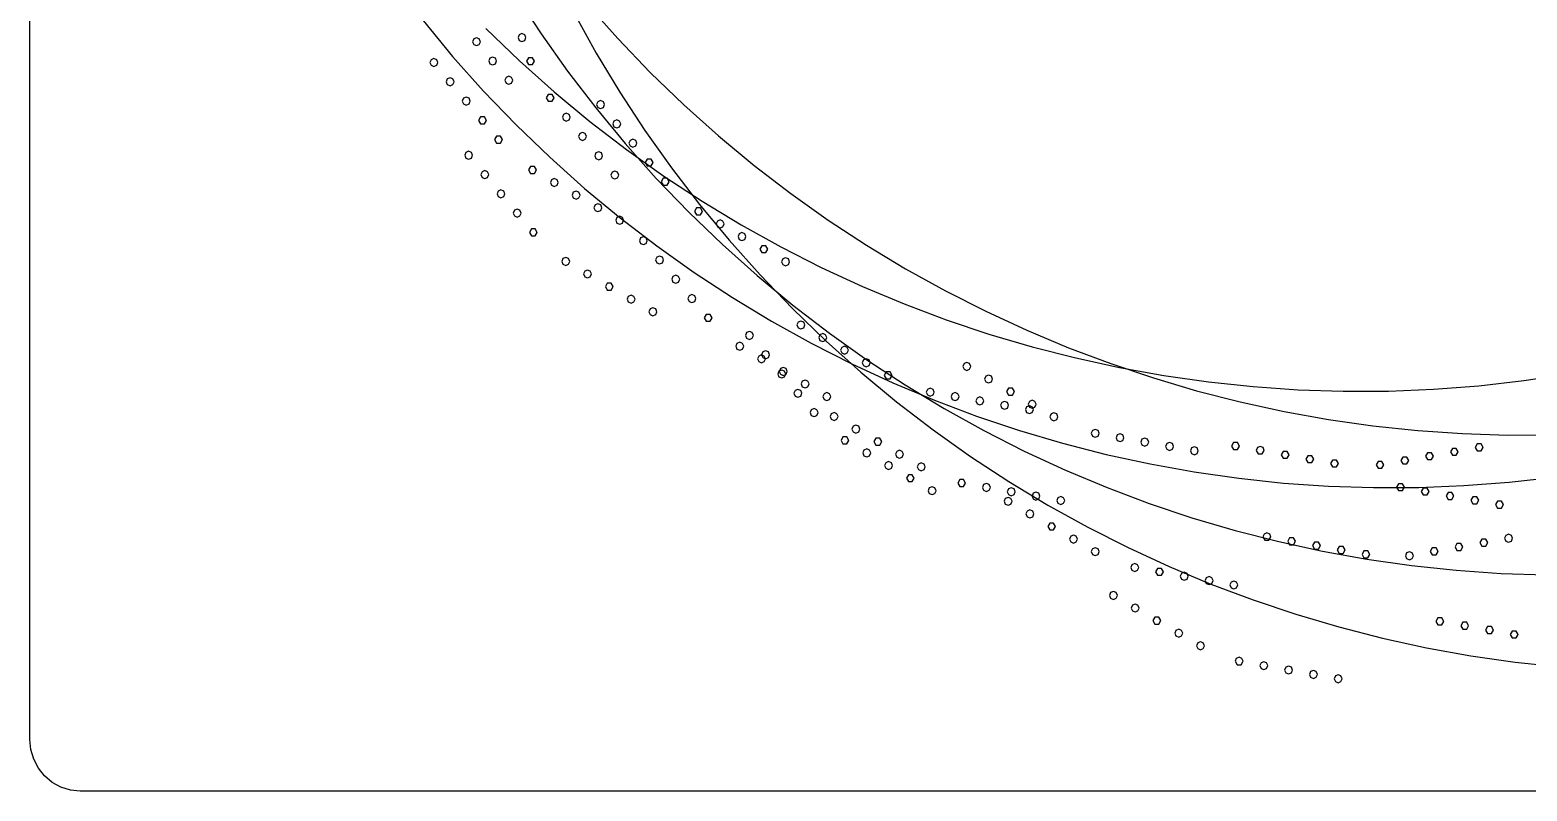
# Model space of a CAD drawing. Extents: x 0 to 302, y 3 to 305.
# Drawn here: x 0.1 to 151.2, y 2.6 to 79.4 of the extents above; entities that cross this region are included whole.
import ezdxf

# ---------------------------------------------------------------- set-up
doc = ezdxf.new("R2010")
doc.units = 0

msp = doc.modelspace()

# ---------------------------------------------------------------- linework, layer by layer
at = {"layer": '44.7', "color": 210}
msp.add_lwpolyline([(297.135278, 2.591409), (5.124733, 2.591409), (4.130357, 2.692476), (3.183261, 2.988127), (2.310057, 3.467037), (1.53736, 4.117882), (0.903797, 4.911657), (0.437604, 5.80868), (0.149804, 6.781611), (0.051421, 7.803112), (0.051421, 299.536877), (0.154492, 300.587217), (0.450107, 301.565507), (0.917863, 302.450789), (1.53736, 303.222107), (2.288196, 303.858502), (3.149971, 304.339018), (4.102284, 304.642696), (5.124733, 304.748579), (5.124733, 304.748579)], dxfattribs=at)
at = {"layer": '44.7', "color": 170}
msp.add_lwpolyline([(55.008304, 81.057888), (57.233062, 77.043975), (59.611019, 73.103485), (62.141264, 69.241008), (64.822882, 65.461135), (67.654962, 61.768456), (70.636588, 58.167563), (73.76685, 54.663045), (77.044832, 51.259492), (80.448385, 47.98151), (83.952903, 44.851248), (87.553796, 41.869622), (91.246475, 39.037542), (95.026348, 36.355924), (98.888825, 33.825679), (102.829315, 31.447722), (106.843228, 29.222964), (110.925973, 27.15232), (115.07296, 25.236702), (119.279598, 23.477023), (123.541297, 21.874197), (127.853467, 20.429136), (132.211515, 19.142755), (136.610853, 18.015965), (141.04689, 17.04968), (145.515034, 16.244813), (150.010696, 15.602278), (154.529285, 15.122986)], dxfattribs=at)
at = {"layer": '44.8', "color": 170}
msp.add_lwpolyline([(49.124629, 82.844355), (51.654874, 78.981878), (54.336492, 75.202005), (57.168572, 71.509326), (60.150198, 67.908433), (63.28046, 64.403915), (66.558442, 61.000362), (69.961995, 57.72238), (73.466513, 54.592118), (77.067406, 51.610492), (80.760085, 48.778412), (84.539958, 46.096794), (88.402435, 43.566549), (92.342925, 41.188592), (96.356838, 38.963834), (100.439583, 36.89319), (104.58657, 34.977572), (108.793208, 33.217893), (113.054907, 31.615067), (117.367077, 30.170006), (121.725125, 28.883625), (126.124463, 27.756835), (130.5605, 26.79055), (135.028644, 25.985683), (139.524306, 25.343148), (144.042895, 24.863856), (148.579821, 24.548722), (153.130492, 24.398659)], dxfattribs=at)
at = {"layer": '44.9', "color": 170}
msp.add_lwpolyline([(39.745722, 80.311306), (42.727348, 76.710413), (45.85761, 73.205895), (49.135592, 69.802342), (52.539145, 66.52436), (56.043663, 63.394098), (59.644556, 60.412472), (63.337235, 57.580392), (67.117108, 54.898774), (70.979585, 52.368529), (74.920075, 49.990572), (78.933988, 47.765814), (83.016733, 45.69517), (87.16372, 43.779552), (91.370358, 42.019873), (95.632057, 40.417047), (99.944227, 38.971986), (104.302275, 37.685605), (108.701613, 36.558815), (113.13765, 35.59253), (117.605794, 34.787663), (122.101456, 34.145128), (126.620045, 33.665836), (131.156971, 33.350702), (135.707642, 33.200639), (140.267469, 33.216559), (144.831861, 33.399376), (149.396227, 33.750003), (153.955977, 34.269353)], dxfattribs=at)
at = {"layer": '45.0', "color": 170}
msp.add_lwpolyline([(56.263758, 82.005083), (59.39402, 78.500565), (62.672002, 75.097012), (66.075555, 71.81903), (69.580073, 68.688768), (73.180966, 65.707142), (76.873645, 62.875062), (80.653518, 60.193444), (84.515995, 57.663199), (88.456485, 55.285242), (92.470398, 53.060484), (96.553143, 50.98984), (100.70013, 49.074222), (104.906768, 47.314543), (109.168467, 45.711717), (113.480637, 44.266656), (117.838685, 42.980275), (122.238023, 41.853485), (126.67406, 40.8872), (131.142204, 40.082333), (135.637866, 39.439798), (140.156455, 38.960506), (144.693381, 38.645372), (149.244052, 38.495309), (153.803879, 38.511229)], dxfattribs=at)
at = {"layer": '45.1', "color": 170}
msp.add_lwpolyline([(46.066582, 79.525132), (49.470135, 76.24715), (52.974653, 73.116888), (56.575546, 70.135262), (60.268225, 67.303182), (64.048098, 64.621564), (67.910575, 62.091319), (71.851065, 59.713362), (75.864978, 57.488604), (79.947723, 55.41796), (84.09471, 53.502342), (88.301348, 51.742663), (92.563047, 50.139837), (96.875217, 48.694776), (101.233265, 47.408395), (105.632603, 46.281605), (110.06864, 45.31532), (114.536784, 44.510453), (119.032446, 43.867918), (123.551035, 43.388626), (128.087961, 43.073492), (132.638632, 42.923429), (137.198459, 42.939349), (141.762851, 43.122166), (146.327217, 43.472793), (150.886967, 43.992143), (155.43751, 44.681129)], dxfattribs=at)
at = {"layer": 'Sketch', "color": 7}
for points in [[(50.12885, 78.609125), (50.011531, 78.89167), (49.728851, 79.008664), (49.446172, 78.89167), (49.328852, 78.609125), (49.446172, 78.32658), (49.728851, 78.209586), (50.011531, 78.32658), (50.12885, 78.609125), (50.12885, 78.609125)], [(45.534616, 78.191064), (45.417297, 78.473609), (45.134617, 78.590603), (44.851938, 78.473609), (44.734618, 78.191064), (44.851938, 77.908519), (45.134617, 77.791524), (45.417297, 77.908519), (45.534616, 78.191064), (45.534616, 78.191064)], [(41.23839, 76.090263), (41.121071, 76.372808), (40.838391, 76.489803), (40.555711, 76.372808), (40.438392, 76.090263), (40.555711, 75.807719), (40.838391, 75.690724), (41.121071, 75.807719), (41.23839, 76.090263), (41.23839, 76.090263)], [(47.167295, 76.24532), (47.049975, 76.527865), (46.767295, 76.64486), (46.484616, 76.527865), (46.367296, 76.24532), (46.484616, 75.962776), (46.767295, 75.845781), (47.049975, 75.962776), (47.167295, 76.24532), (47.167295, 76.24532)], [(50.997582, 76.222322), (50.797582, 76.568732), (50.397581, 76.568732), (50.197581, 76.222322), (50.397581, 75.875911), (50.797582, 75.875911), (50.997582, 76.222322), (50.997582, 76.222322)], [(42.871068, 74.14452), (42.753749, 74.427065), (42.471069, 74.544059), (42.188389, 74.427065), (42.07107, 74.14452), (42.188389, 73.861975), (42.471069, 73.744981), (42.753749, 73.861975), (42.871068, 74.14452), (42.871068, 74.14452)], [(48.799973, 74.299577), (48.682653, 74.582122), (48.399974, 74.699117), (48.117294, 74.582122), (47.999974, 74.299577), (48.117294, 74.017032), (48.399974, 73.900038), (48.682653, 74.017032), (48.799973, 74.299577), (48.799973, 74.299577)], [(44.503746, 72.198777), (44.386427, 72.481322), (44.103747, 72.598316), (43.821068, 72.481322), (43.703748, 72.198777), (43.821068, 71.916232), (44.103747, 71.799237), (44.386427, 71.916232), (44.503746, 72.198777), (44.503746, 72.198777)], [(52.972483, 72.523848), (52.772482, 72.870259), (52.372482, 72.870259), (52.172482, 72.523848), (52.372482, 72.177438), (52.772482, 72.177438), (52.972483, 72.523848), (52.972483, 72.523848)], [(58.060613, 71.844535), (57.943293, 72.12708), (57.660614, 72.244074), (57.377934, 72.12708), (57.260614, 71.844535), (57.377934, 71.56199), (57.660614, 71.444995), (57.943293, 71.56199), (58.060613, 71.844535), (58.060613, 71.844535)], [(46.136427, 70.253007), (45.936427, 70.599417), (45.536426, 70.599417), (45.336426, 70.253007), (45.536426, 69.906596), (45.936427, 69.906596), (46.136427, 70.253007), (46.136427, 70.253007)], [(54.605161, 70.578105), (54.487841, 70.86065), (54.205162, 70.977644), (53.922482, 70.86065), (53.805162, 70.578105), (53.922482, 70.29556), (54.205162, 70.178566), (54.487841, 70.29556), (54.605161, 70.578105), (54.605161, 70.578105)], [(59.693291, 69.898791), (59.575971, 70.181336), (59.293292, 70.298331), (59.010612, 70.181336), (58.893292, 69.898791), (59.010612, 69.616246), (59.293292, 69.499252), (59.575971, 69.616246), (59.693291, 69.898791), (59.693291, 69.898791)], [(47.769106, 68.307263), (47.569105, 68.653674), (47.169105, 68.653674), (46.969104, 68.307263), (47.169105, 67.960853), (47.569105, 67.960853), (47.769106, 68.307263), (47.769106, 68.307263)], [(56.237839, 68.632335), (56.120519, 68.91488), (55.83784, 69.031875), (55.55516, 68.91488), (55.437841, 68.632335), (55.55516, 68.34979), (55.83784, 68.232796), (56.120519, 68.34979), (56.237839, 68.632335), (56.237839, 68.632335)], [(61.325969, 67.953021), (61.208613, 68.2355), (60.92597, 68.352458), (60.643327, 68.2355), (60.525971, 67.953021), (60.643327, 67.670543), (60.92597, 67.553585), (61.208613, 67.670543), (61.325969, 67.953021), (61.325969, 67.953021)], [(44.741835, 66.732806), (44.624516, 67.015351), (44.341836, 67.132345), (44.059157, 67.015351), (43.941837, 66.732806), (44.059157, 66.450261), (44.341836, 66.333266), (44.624516, 66.450261), (44.741835, 66.732806), (44.741835, 66.732806)], [(57.870517, 66.686592), (57.753198, 66.969137), (57.470518, 67.086131), (57.187838, 66.969137), (57.070519, 66.686592), (57.187838, 66.404047), (57.470518, 66.287052), (57.753198, 66.404047), (57.870517, 66.686592), (57.870517, 66.686592)], [(46.374514, 64.787062), (46.257194, 65.069607), (45.974514, 65.186602), (45.691835, 65.069607), (45.574515, 64.787062), (45.691835, 64.504518), (45.974514, 64.387523), (46.257194, 64.504518), (46.374514, 64.787062), (46.374514, 64.787062)], [(51.191616, 65.254081), (50.991616, 65.600492), (50.591615, 65.600492), (50.391615, 65.254081), (50.591615, 64.907671), (50.991616, 64.907671), (51.191616, 65.254081), (51.191616, 65.254081)], [(59.503195, 64.740848), (59.385876, 65.023393), (59.103196, 65.140388), (58.820517, 65.023393), (58.703197, 64.740848), (58.820517, 64.458303), (59.103196, 64.341309), (59.385876, 64.458303), (59.503195, 64.740848), (59.503195, 64.740848)], [(62.95865, 66.007278), (62.75865, 66.353689), (62.358649, 66.353689), (62.158649, 66.007278), (62.358649, 65.660867), (62.75865, 65.660867), (62.95865, 66.007278), (62.95865, 66.007278)], [(53.391317, 63.984083), (53.273997, 64.266628), (52.991318, 64.383622), (52.708638, 64.266628), (52.591319, 63.984083), (52.708638, 63.701538), (52.991318, 63.584544), (53.273997, 63.701538), (53.391317, 63.984083), (53.391317, 63.984083)], [(64.591328, 64.061535), (64.391328, 64.407945), (63.991327, 64.407945), (63.791327, 64.061535), (63.991327, 63.715124), (64.391328, 63.715124), (64.591328, 64.061535), (64.591328, 64.061535)], [(48.007192, 62.841293), (47.889872, 63.123838), (47.607193, 63.240832), (47.324513, 63.123838), (47.207193, 62.841293), (47.324513, 62.558748), (47.607193, 62.441753), (47.889872, 62.558748), (48.007192, 62.841293), (48.007192, 62.841293)], [(55.591018, 62.714085), (55.473698, 62.99663), (55.191018, 63.113624), (54.908339, 62.99663), (54.791019, 62.714085), (54.908339, 62.43154), (55.191018, 62.314545), (55.473698, 62.43154), (55.591018, 62.714085), (55.591018, 62.714085)], [(49.639873, 60.895549), (49.522553, 61.178094), (49.239873, 61.295089), (48.957194, 61.178094), (48.839874, 60.895549), (48.957194, 60.613004), (49.239873, 60.49601), (49.522553, 60.613004), (49.639873, 60.895549), (49.639873, 60.895549)], [(57.790721, 61.444086), (57.673402, 61.726631), (57.390722, 61.843626), (57.108042, 61.726631), (56.990723, 61.444086), (57.108042, 61.161541), (57.390722, 61.044547), (57.673402, 61.161541), (57.790721, 61.444086), (57.790721, 61.444086)], [(59.990422, 60.174088), (59.873102, 60.456633), (59.590423, 60.573627), (59.307743, 60.456633), (59.190423, 60.174088), (59.307743, 59.891543), (59.590423, 59.774548), (59.873102, 59.891543), (59.990422, 60.174088), (59.990422, 60.174088)], [(67.938398, 61.071667), (67.738398, 61.418078), (67.338398, 61.418078), (67.138397, 61.071667), (67.338398, 60.725257), (67.738398, 60.725257), (67.938398, 61.071667), (67.938398, 61.071667)], [(51.272551, 58.949806), (51.072551, 59.296217), (50.67255, 59.296217), (50.47255, 58.949806), (50.67255, 58.603395), (51.072551, 58.603395), (51.272551, 58.949806), (51.272551, 58.949806)], [(70.138099, 59.801669), (70.020743, 60.084147), (69.7381, 60.201105), (69.455457, 60.084147), (69.338101, 59.801669), (69.455457, 59.519191), (69.7381, 59.402233), (70.020743, 59.519191), (70.138099, 59.801669), (70.138099, 59.801669)], [(62.382058, 58.113077), (62.264738, 58.395622), (61.982059, 58.512617), (61.699379, 58.395622), (61.58206, 58.113077), (61.699379, 57.830532), (61.982059, 57.713538), (62.264738, 57.830532), (62.382058, 58.113077), (62.382058, 58.113077)], [(72.3378, 58.531671), (72.22048, 58.814215), (71.937801, 58.93121), (71.655121, 58.814215), (71.537801, 58.531671), (71.655121, 58.249126), (71.937801, 58.132131), (72.22048, 58.249126), (72.3378, 58.531671), (72.3378, 58.531671)], [(74.537503, 57.261672), (74.337503, 57.608083), (73.937502, 57.608083), (73.737502, 57.261672), (73.937502, 56.915262), (74.337503, 56.915262), (74.537503, 57.261672), (74.537503, 57.261672)], [(54.54418, 56.023227), (54.426861, 56.305772), (54.144181, 56.422766), (53.861502, 56.305772), (53.744182, 56.023227), (53.861502, 55.740682), (54.144181, 55.623687), (54.426861, 55.740682), (54.54418, 56.023227), (54.54418, 56.023227)], [(64.014736, 56.167334), (63.897417, 56.449879), (63.614737, 56.566873), (63.332057, 56.449879), (63.214738, 56.167334), (63.332057, 55.884789), (63.614737, 55.767794), (63.897417, 55.884789), (64.014736, 56.167334), (64.014736, 56.167334)], [(76.737204, 55.991674), (76.619884, 56.274219), (76.337205, 56.391213), (76.054525, 56.274219), (75.937205, 55.991674), (76.054525, 55.709129), (76.337205, 55.592134), (76.619884, 55.709129), (76.737204, 55.991674), (76.737204, 55.991674)], [(56.743881, 54.753228), (56.626562, 55.035773), (56.343882, 55.152768), (56.061202, 55.035773), (55.943883, 54.753228), (56.061202, 54.470684), (56.343882, 54.353689), (56.626562, 54.470684), (56.743881, 54.753228), (56.743881, 54.753228)], [(65.647414, 54.221564), (65.530095, 54.504109), (65.247415, 54.621103), (64.964736, 54.504109), (64.847416, 54.221564), (64.964736, 53.939019), (65.247415, 53.822024), (65.530095, 53.939019), (65.647414, 54.221564), (65.647414, 54.221564)], [(58.943585, 53.48323), (58.743584, 53.829641), (58.343584, 53.829641), (58.143583, 53.48323), (58.343584, 53.136819), (58.743584, 53.136819), (58.943585, 53.48323), (58.943585, 53.48323)], [(61.143285, 52.213232), (61.025966, 52.495777), (60.743286, 52.612771), (60.460606, 52.495777), (60.343287, 52.213232), (60.460606, 51.930687), (60.743286, 51.813692), (61.025966, 51.930687), (61.143285, 52.213232), (61.143285, 52.213232)], [(67.280093, 52.27582), (67.162773, 52.558365), (66.880093, 52.67536), (66.597414, 52.558365), (66.480094, 52.27582), (66.597414, 51.993276), (66.880093, 51.876281), (67.162773, 51.993276), (67.280093, 52.27582), (67.280093, 52.27582)], [(63.342986, 50.943233), (63.225666, 51.225778), (62.942987, 51.342773), (62.660307, 51.225778), (62.542988, 50.943233), (62.660307, 50.660688), (62.942987, 50.543694), (63.225666, 50.660688), (63.342986, 50.943233), (63.342986, 50.943233)], [(68.912773, 50.330077), (68.712773, 50.676488), (68.312773, 50.676488), (68.112772, 50.330077), (68.312773, 49.983666), (68.712773, 49.983666), (68.912773, 50.330077), (68.912773, 50.330077)], [(78.289517, 49.609103), (78.172197, 49.891648), (77.889517, 50.008643), (77.606838, 49.891648), (77.489518, 49.609103), (77.606838, 49.326559), (77.889517, 49.209564), (78.172197, 49.326559), (78.289517, 49.609103), (78.289517, 49.609103)], [(73.085281, 48.554348), (72.967961, 48.836893), (72.685281, 48.953888), (72.402602, 48.836893), (72.285282, 48.554348), (72.402602, 48.271803), (72.685281, 48.154809), (72.967961, 48.271803), (73.085281, 48.554348), (73.085281, 48.554348)], [(80.489217, 48.339105), (80.371898, 48.62165), (80.089218, 48.738644), (79.806538, 48.62165), (79.689219, 48.339105), (79.806538, 48.05656), (80.089218, 47.939566), (80.371898, 48.05656), (80.489217, 48.339105), (80.489217, 48.339105)], [(72.108963, 47.466813), (71.991643, 47.749358), (71.708963, 47.866352), (71.426284, 47.749358), (71.308964, 47.466813), (71.426284, 47.184268), (71.708963, 47.067273), (71.991643, 47.184268), (72.108963, 47.466813), (72.108963, 47.466813)], [(74.717959, 46.608605), (74.600639, 46.89115), (74.31796, 47.008144), (74.03528, 46.89115), (73.91796, 46.608605), (74.03528, 46.32606), (74.31796, 46.209066), (74.600639, 46.32606), (74.717959, 46.608605), (74.717959, 46.608605)], [(82.688921, 47.069107), (82.571601, 47.351652), (82.288921, 47.468646), (82.006242, 47.351652), (81.888922, 47.069107), (82.006242, 46.786562), (82.288921, 46.669567), (82.571601, 46.786562), (82.688921, 47.069107), (82.688921, 47.069107)], [(74.308663, 46.196814), (74.191344, 46.479359), (73.908664, 46.596354), (73.625984, 46.479359), (73.508665, 46.196814), (73.625984, 45.914269), (73.908664, 45.797275), (74.191344, 45.914269), (74.308663, 46.196814), (74.308663, 46.196814)], [(84.888621, 45.799108), (84.771302, 46.081653), (84.488622, 46.198648), (84.205943, 46.081653), (84.088623, 45.799108), (84.205943, 45.516563), (84.488622, 45.399569), (84.771302, 45.516563), (84.888621, 45.799108), (84.888621, 45.799108)], [(95.036299, 45.426689), (94.918979, 45.709234), (94.636299, 45.826229), (94.35362, 45.709234), (94.2363, 45.426689), (94.35362, 45.144144), (94.636299, 45.02715), (94.918979, 45.144144), (95.036299, 45.426689), (95.036299, 45.426689)], [(76.350637, 44.662835), (76.233317, 44.94538), (75.950638, 45.062375), (75.667958, 44.94538), (75.550639, 44.662835), (75.667958, 44.38029), (75.950638, 44.263296), (76.233317, 44.38029), (76.350637, 44.662835), (76.350637, 44.662835)], [(76.508364, 44.926816), (76.391044, 45.209361), (76.108365, 45.326355), (75.825685, 45.209361), (75.708366, 44.926816), (75.825685, 44.644271), (76.108365, 44.527277), (76.391044, 44.644271), (76.508364, 44.926816), (76.508364, 44.926816)], [(78.708067, 43.656818), (78.590748, 43.939362), (78.308068, 44.056357), (78.025388, 43.939362), (77.908069, 43.656818), (78.025388, 43.374273), (78.308068, 43.257278), (78.590748, 43.374273), (78.708067, 43.656818), (78.708067, 43.656818)], [(87.088325, 44.52911), (86.888324, 44.87552), (86.488324, 44.87552), (86.288324, 44.52911), (86.488324, 44.182699), (86.888324, 44.182699), (87.088325, 44.52911), (87.088325, 44.52911)], [(97.235999, 44.156691), (97.11868, 44.439236), (96.836, 44.55623), (96.553321, 44.439236), (96.436001, 44.156691), (96.553321, 43.874146), (96.836, 43.757152), (97.11868, 43.874146), (97.235999, 44.156691), (97.235999, 44.156691)], [(77.983315, 42.717092), (77.865959, 42.99957), (77.583316, 43.116528), (77.300673, 42.99957), (77.183317, 42.717092), (77.300673, 42.434614), (77.583316, 42.317656), (77.865959, 42.434614), (77.983315, 42.717092), (77.983315, 42.717092)], [(80.907768, 42.386819), (80.790449, 42.669364), (80.507769, 42.786359), (80.225089, 42.669364), (80.10777, 42.386819), (80.225089, 42.104274), (80.507769, 41.98728), (80.790449, 42.104274), (80.907768, 42.386819), (80.907768, 42.386819)], [(91.348677, 42.830646), (91.231358, 43.113191), (90.948678, 43.230185), (90.665998, 43.113191), (90.548679, 42.830646), (90.665998, 42.548101), (90.948678, 42.431106), (91.231358, 42.548101), (91.348677, 42.830646), (91.348677, 42.830646)], [(93.850087, 42.389586), (93.732768, 42.672131), (93.450088, 42.789125), (93.167408, 42.672131), (93.050089, 42.389586), (93.167408, 42.107041), (93.450088, 41.990046), (93.732768, 42.107041), (93.850087, 42.389586), (93.850087, 42.389586)], [(96.351495, 41.9485), (96.234175, 42.231044), (95.951495, 42.348039), (95.668816, 42.231044), (95.551496, 41.9485), (95.668816, 41.665955), (95.951495, 41.54896), (96.234175, 41.665955), (96.351495, 41.9485), (96.351495, 41.9485)], [(99.435703, 42.886693), (99.235702, 43.233103), (98.835702, 43.233103), (98.635702, 42.886693), (98.835702, 42.540282), (99.235702, 42.540282), (99.435703, 42.886693), (99.435703, 42.886693)], [(79.615993, 40.771348), (79.498674, 41.053893), (79.215994, 41.170888), (78.933315, 41.053893), (78.815995, 40.771348), (78.933315, 40.488803), (79.215994, 40.371809), (79.498674, 40.488803), (79.615993, 40.771348), (79.615993, 40.771348)], [(98.852905, 41.50744), (98.735549, 41.789918), (98.452905, 41.906876), (98.170262, 41.789918), (98.052906, 41.50744), (98.170262, 41.224962), (98.452905, 41.108004), (98.735549, 41.224962), (98.852905, 41.50744), (98.852905, 41.50744)], [(101.354312, 41.06638), (101.236992, 41.348925), (100.954313, 41.465919), (100.671633, 41.348925), (100.554314, 41.06638), (100.671633, 40.783835), (100.954313, 40.66684), (101.236992, 40.783835), (101.354312, 41.06638), (101.354312, 41.06638)], [(101.635403, 41.616694), (101.518084, 41.899239), (101.235404, 42.016234), (100.952725, 41.899239), (100.835405, 41.616694), (100.952725, 41.334149), (101.235404, 41.217155), (101.518084, 41.334149), (101.635403, 41.616694), (101.635403, 41.616694)], [(81.642081, 40.378249), (81.524761, 40.660794), (81.242082, 40.777788), (80.959402, 40.660794), (80.842082, 40.378249), (80.959402, 40.095704), (81.242082, 39.978709), (81.524761, 40.095704), (81.642081, 40.378249), (81.642081, 40.378249)], [(83.841781, 39.10825), (83.724462, 39.390795), (83.441782, 39.50779), (83.159103, 39.390795), (83.041783, 39.10825), (83.159103, 38.825706), (83.441782, 38.708711), (83.724462, 38.825706), (83.841781, 39.10825), (83.841781, 39.10825)], [(103.835104, 40.346696), (103.717785, 40.629241), (103.435105, 40.746235), (103.152425, 40.629241), (103.035106, 40.346696), (103.152425, 40.064151), (103.435105, 39.947156), (103.717785, 40.064151), (103.835104, 40.346696), (103.835104, 40.346696)], [(82.736745, 37.971372), (82.536744, 38.317783), (82.136744, 38.317783), (81.936744, 37.971372), (82.136744, 37.624962), (82.536744, 37.624962), (82.736745, 37.971372), (82.736745, 37.971372)], [(86.041485, 37.838252), (85.841485, 38.184663), (85.441484, 38.184663), (85.241484, 37.838252), (85.441484, 37.491841), (85.841485, 37.491841), (86.041485, 37.838252), (86.041485, 37.838252)], [(108.002919, 38.681887), (107.885599, 38.964432), (107.60292, 39.081426), (107.32024, 38.964432), (107.20292, 38.681887), (107.32024, 38.399342), (107.60292, 38.282347), (107.885599, 38.399342), (108.002919, 38.681887), (108.002919, 38.681887)], [(110.504326, 38.240827), (110.387007, 38.523372), (110.104327, 38.640366), (109.821647, 38.523372), (109.704328, 38.240827), (109.821647, 37.958282), (110.104327, 37.841287), (110.387007, 37.958282), (110.504326, 38.240827), (110.504326, 38.240827)], [(113.005736, 37.799767), (112.88838, 38.082245), (112.605737, 38.199203), (112.323094, 38.082245), (112.205738, 37.799767), (112.323094, 37.517289), (112.605737, 37.400331), (112.88838, 37.517289), (113.005736, 37.799767), (113.005736, 37.799767)], [(84.936445, 36.701374), (84.819126, 36.983919), (84.536446, 37.100913), (84.253766, 36.983919), (84.136447, 36.701374), (84.253766, 36.418829), (84.536446, 36.301834), (84.819126, 36.418829), (84.936445, 36.701374), (84.936445, 36.701374)], [(88.241186, 36.568254), (88.123866, 36.850799), (87.841186, 36.967793), (87.558507, 36.850799), (87.441187, 36.568254), (87.558507, 36.285709), (87.841186, 36.168714), (88.123866, 36.285709), (88.241186, 36.568254), (88.241186, 36.568254)], [(115.507144, 37.358707), (115.389824, 37.641252), (115.107144, 37.758246), (114.824465, 37.641252), (114.707145, 37.358707), (114.824465, 37.076162), (115.107144, 36.959168), (115.389824, 37.076162), (115.507144, 37.358707), (115.507144, 37.358707)], [(118.008554, 36.917621), (117.891234, 37.200166), (117.608554, 37.31716), (117.325875, 37.200166), (117.208555, 36.917621), (117.325875, 36.635076), (117.608554, 36.518081), (117.891234, 36.635076), (118.008554, 36.917621), (118.008554, 36.917621)], [(122.163274, 37.397196), (121.963274, 37.743605), (121.563275, 37.743605), (121.363275, 37.397196), (121.563275, 37.050786), (121.963274, 37.050786), (122.163274, 37.397196), (122.163274, 37.397196)], [(124.664683, 36.956136), (124.547525, 37.238978), (124.264683, 37.356135), (123.981841, 37.238978), (123.864684, 36.956136), (124.064683, 36.609726), (124.464683, 36.609726), (124.664683, 36.956136), (124.664683, 36.956136)], [(127.166091, 36.515076), (126.966092, 36.861486), (126.566092, 36.861486), (126.366092, 36.515076), (126.566092, 36.168666), (126.966092, 36.168666), (127.166091, 36.515076), (127.166091, 36.515076)], [(129.6675, 36.07399), (129.4675, 36.420399), (129.0675, 36.420399), (128.867501, 36.07399), (129.0675, 35.72758), (129.4675, 35.72758), (129.6675, 36.07399), (129.6675, 36.07399)], [(139.254652, 35.935084), (139.054653, 36.281493), (138.654653, 36.281493), (138.454653, 35.935084), (138.654653, 35.588674), (139.054653, 35.588674), (139.254652, 35.935084), (139.254652, 35.935084)], [(141.756061, 36.376143), (141.556061, 36.722553), (141.156061, 36.722553), (140.956062, 36.376143), (141.156061, 36.029734), (141.556061, 36.029734), (141.756061, 36.376143), (141.756061, 36.376143)], [(144.257469, 36.817203), (144.05747, 37.163613), (143.65747, 37.163613), (143.45747, 36.817203), (143.65747, 36.470794), (144.05747, 36.470794), (144.257469, 36.817203), (144.257469, 36.817203)], [(146.758878, 37.258263), (146.558878, 37.604673), (146.158879, 37.604673), (145.958879, 37.258263), (146.158879, 36.911853), (146.558878, 36.911853), (146.758878, 37.258263), (146.758878, 37.258263)], [(87.136146, 35.431375), (87.018826, 35.71392), (86.736147, 35.830915), (86.453467, 35.71392), (86.336148, 35.431375), (86.453467, 35.148831), (86.736147, 35.031836), (87.018826, 35.148831), (87.136146, 35.431375), (87.136146, 35.431375)], [(90.440886, 35.298255), (90.323567, 35.5808), (90.040887, 35.697795), (89.758207, 35.5808), (89.640888, 35.298255), (89.758207, 35.01571), (90.040887, 34.898716), (90.323567, 35.01571), (90.440886, 35.298255), (90.440886, 35.298255)], [(132.168908, 35.63293), (131.968909, 35.97934), (131.568909, 35.97934), (131.368909, 35.63293), (131.568909, 35.28652), (131.968909, 35.28652), (132.168908, 35.63293), (132.168908, 35.63293)], [(136.753244, 35.494024), (136.553244, 35.840433), (136.153245, 35.840433), (135.953245, 35.494024), (136.153245, 35.147614), (136.553244, 35.147614), (136.753244, 35.494024), (136.753244, 35.494024)], [(89.335849, 34.161377), (89.135849, 34.507788), (88.735849, 34.507788), (88.535848, 34.161377), (88.735849, 33.814966), (89.135849, 33.814966), (89.335849, 34.161377), (89.335849, 34.161377)], [(91.53555, 32.891379), (91.418231, 33.173924), (91.135551, 33.290918), (90.852871, 33.173924), (90.735552, 32.891379), (90.852871, 32.608834), (91.135551, 32.491839), (91.418231, 32.608834), (91.53555, 32.891379), (91.53555, 32.891379)], [(94.51616, 33.667154), (94.31616, 34.013565), (93.91616, 34.013565), (93.716159, 33.667154), (93.91616, 33.320743), (94.31616, 33.320743), (94.51616, 33.667154), (94.51616, 33.667154)], [(97.017568, 33.226094), (96.900248, 33.508639), (96.617568, 33.625634), (96.334889, 33.508639), (96.217569, 33.226094), (96.334889, 32.943549), (96.617568, 32.826555), (96.900248, 32.943549), (97.017568, 33.226094), (97.017568, 33.226094)], [(138.817514, 33.248463), (138.617515, 33.594873), (138.217515, 33.594873), (138.017515, 33.248463), (138.217515, 32.902053), (138.617515, 32.902053), (138.817514, 33.248463), (138.817514, 33.248463)], [(99.206863, 31.821835), (99.089507, 32.104313), (98.806864, 32.221271), (98.52422, 32.104313), (98.406864, 31.821835), (98.52422, 31.539357), (98.806864, 31.422399), (99.089507, 31.539357), (99.206863, 31.821835), (99.206863, 31.821835)], [(99.518975, 32.785008), (99.401656, 33.067553), (99.118976, 33.184547), (98.836296, 33.067553), (98.718977, 32.785008), (98.836296, 32.502463), (99.118976, 32.385468), (99.401656, 32.502463), (99.518975, 32.785008), (99.518975, 32.785008)], [(102.020385, 32.343948), (101.903066, 32.626493), (101.620386, 32.743487), (101.337706, 32.626493), (101.220387, 32.343948), (101.337706, 32.061403), (101.620386, 31.944409), (101.903066, 32.061403), (102.020385, 32.343948), (102.020385, 32.343948)], [(104.521792, 31.902888), (104.404473, 32.185433), (104.121793, 32.302427), (103.839114, 32.185433), (103.721794, 31.902888), (103.839114, 31.620343), (104.121793, 31.503349), (104.404473, 31.620343), (104.521792, 31.902888), (104.521792, 31.902888)], [(141.318923, 32.807377), (141.118923, 33.153786), (140.718924, 33.153786), (140.518924, 32.807377), (140.718924, 32.460967), (141.118923, 32.460967), (141.318923, 32.807377), (141.318923, 32.807377)], [(143.820332, 32.366317), (143.620332, 32.712727), (143.220332, 32.712727), (143.020333, 32.366317), (143.220332, 32.019907), (143.620332, 32.019907), (143.820332, 32.366317), (143.820332, 32.366317)], [(146.32174, 31.925257), (146.12174, 32.271667), (145.721741, 32.271667), (145.521741, 31.925257), (145.721741, 31.578847), (146.12174, 31.578847), (146.32174, 31.925257), (146.32174, 31.925257)], [(148.823149, 31.484197), (148.623149, 31.830607), (148.223149, 31.830607), (148.02315, 31.484197), (148.223149, 31.137787), (148.623149, 31.137787), (148.823149, 31.484197), (148.823149, 31.484197)], [(101.406564, 30.551836), (101.289244, 30.834381), (101.006564, 30.951376), (100.723885, 30.834381), (100.606565, 30.551836), (100.723885, 30.269291), (101.006564, 30.152297), (101.289244, 30.269291), (101.406564, 30.551836), (101.406564, 30.551836)], [(103.606267, 29.281838), (103.406267, 29.628249), (103.006266, 29.628249), (102.806266, 29.281838), (103.006266, 28.935427), (103.406267, 28.935427), (103.606267, 29.281838), (103.606267, 29.281838)], [(105.805968, 28.01184), (105.688648, 28.294384), (105.405968, 28.411379), (105.123289, 28.294384), (105.005969, 28.01184), (105.123289, 27.729295), (105.405968, 27.6123), (105.688648, 27.729295), (105.805968, 28.01184), (105.805968, 28.01184)], [(125.330755, 28.233704), (125.213598, 28.516546), (124.930755, 28.633703), (124.647913, 28.516546), (124.530756, 28.233704), (124.730756, 27.887294), (125.130755, 27.887294), (125.330755, 28.233704), (125.330755, 28.233704)], [(127.832163, 27.792644), (127.632164, 28.139054), (127.232164, 28.139054), (127.032164, 27.792644), (127.232164, 27.446234), (127.632164, 27.446234), (127.832163, 27.792644), (127.832163, 27.792644)], [(130.333572, 27.351584), (130.133572, 27.697994), (129.733573, 27.697994), (129.533573, 27.351584), (129.733573, 27.005174), (130.133572, 27.005174), (130.333572, 27.351584), (130.333572, 27.351584)], [(132.83498, 26.910498), (132.634981, 27.256908), (132.234981, 27.256908), (132.034981, 26.910498), (132.234981, 26.564088), (132.634981, 26.564088), (132.83498, 26.910498), (132.83498, 26.910498)], [(144.726583, 27.212652), (144.526584, 27.559062), (144.126584, 27.559062), (143.926584, 27.212652), (144.126584, 26.866242), (144.526584, 26.866242), (144.726583, 27.212652), (144.726583, 27.212652)], [(147.227992, 27.653712), (147.027992, 28.000121), (146.627993, 28.000121), (146.427993, 27.653712), (146.627993, 27.307302), (147.027992, 27.307302), (147.227992, 27.653712), (147.227992, 27.653712)], [(149.7294, 28.094798), (149.612243, 28.37764), (149.329401, 28.494797), (149.046559, 28.37764), (148.929401, 28.094798), (149.046559, 27.811956), (149.329401, 27.694798), (149.612243, 27.811956), (149.7294, 28.094798), (149.7294, 28.094798)], [(108.005668, 26.741841), (107.888349, 27.024386), (107.605669, 27.141381), (107.32299, 27.024386), (107.20567, 26.741841), (107.32299, 26.459296), (107.605669, 26.342302), (107.888349, 26.459296), (108.005668, 26.741841), (108.005668, 26.741841)], [(135.336389, 26.469438), (135.136389, 26.815848), (134.73639, 26.815848), (134.53639, 26.469438), (134.73639, 26.123028), (135.136389, 26.123028), (135.336389, 26.469438), (135.336389, 26.469438)], [(139.723766, 26.330532), (139.606609, 26.613374), (139.323767, 26.730531), (139.040925, 26.613374), (138.923767, 26.330532), (139.040925, 26.04769), (139.323767, 25.930533), (139.606609, 26.04769), (139.723766, 26.330532), (139.723766, 26.330532)], [(142.225175, 26.771592), (142.025175, 27.118002), (141.625176, 27.118002), (141.425176, 26.771592), (141.625176, 26.425182), (142.025175, 26.425182), (142.225175, 26.771592), (142.225175, 26.771592)], [(111.988399, 25.144395), (111.87108, 25.42694), (111.5884, 25.543934), (111.30572, 25.42694), (111.188401, 25.144395), (111.30572, 24.86185), (111.5884, 24.744855), (111.87108, 24.86185), (111.988399, 25.144395), (111.988399, 25.144395)], [(114.489809, 24.703335), (114.289809, 25.049746), (113.889808, 25.049746), (113.689808, 24.703335), (113.889808, 24.356924), (114.289809, 24.356924), (114.489809, 24.703335), (114.489809, 24.703335)], [(116.991217, 24.262275), (116.873897, 24.54482), (116.591217, 24.661815), (116.308538, 24.54482), (116.191218, 24.262275), (116.308538, 23.97973), (116.591217, 23.862736), (116.873897, 23.97973), (116.991217, 24.262275), (116.991217, 24.262275)], [(119.492624, 23.821215), (119.375304, 24.10376), (119.092625, 24.220755), (118.809945, 24.10376), (118.692626, 23.821215), (118.809945, 23.53867), (119.092625, 23.421676), (119.375304, 23.53867), (119.492624, 23.821215), (119.492624, 23.821215)], [(109.834645, 22.326394), (109.717325, 22.608939), (109.434646, 22.725934), (109.151966, 22.608939), (109.034646, 22.326394), (109.151966, 22.043849), (109.434646, 21.926855), (109.717325, 22.043849), (109.834645, 22.326394), (109.834645, 22.326394)], [(121.994034, 23.380155), (121.876714, 23.6627), (121.594035, 23.779695), (121.311355, 23.6627), (121.194036, 23.380155), (121.311355, 23.097611), (121.594035, 22.980616), (121.876714, 23.097611), (121.994034, 23.380155), (121.994034, 23.380155)], [(112.034346, 21.056396), (111.917026, 21.338941), (111.634346, 21.455935), (111.351667, 21.338941), (111.234347, 21.056396), (111.351667, 20.773851), (111.634346, 20.656856), (111.917026, 20.773851), (112.034346, 21.056396), (112.034346, 21.056396)], [(114.234049, 19.786397), (114.034049, 20.132808), (113.634048, 20.132808), (113.434048, 19.786397), (113.634048, 19.439987), (114.034049, 19.439987), (114.234049, 19.786397), (114.234049, 19.786397)], [(142.802995, 19.710971), (142.602995, 20.057381), (142.202996, 20.057381), (142.002996, 19.710971), (142.202996, 19.364562), (142.602995, 19.364562), (142.802995, 19.710971), (142.802995, 19.710971)], [(116.43375, 18.516399), (116.31643, 18.798944), (116.033751, 18.915938), (115.751071, 18.798944), (115.633751, 18.516399), (115.751071, 18.233854), (116.033751, 18.11686), (116.31643, 18.233854), (116.43375, 18.516399), (116.43375, 18.516399)], [(145.304404, 19.269885), (145.104404, 19.616295), (144.704404, 19.616295), (144.504405, 19.269885), (144.704404, 18.923475), (145.104404, 18.923475), (145.304404, 19.269885), (145.304404, 19.269885)], [(147.805812, 18.828825), (147.605812, 19.175235), (147.205813, 19.175235), (147.005813, 18.828825), (147.205813, 18.482415), (147.605812, 18.482415), (147.805812, 18.828825), (147.805812, 18.828825)], [(150.307221, 18.387765), (150.107221, 18.734175), (149.707221, 18.734175), (149.507222, 18.387765), (149.707221, 18.041356), (150.107221, 18.041356), (150.307221, 18.387765), (150.307221, 18.387765)], [(118.63345, 17.246401), (118.516131, 17.528946), (118.233451, 17.64594), (117.950772, 17.528946), (117.833452, 17.246401), (117.950772, 16.963856), (118.233451, 16.846861), (118.516131, 16.963856), (118.63345, 17.246401), (118.63345, 17.246401)], [(122.523641, 15.682662), (122.406483, 15.965505), (122.12364, 16.082663), (121.840797, 15.965505), (121.72364, 15.682662), (121.92364, 15.336252), (122.323641, 15.336252), (122.523641, 15.682662), (122.523641, 15.682662)], [(125.025048, 15.241602), (124.907729, 15.524147), (124.625049, 15.641142), (124.342369, 15.524147), (124.22505, 15.241602), (124.342369, 14.959057), (124.625049, 14.842063), (124.907729, 14.959057), (125.025048, 15.241602), (125.025048, 15.241602)], [(127.526458, 14.800543), (127.409301, 15.083386), (127.126458, 15.200543), (126.843615, 15.083386), (126.726457, 14.800543), (126.843615, 14.517699), (127.126458, 14.400542), (127.409301, 14.517699), (127.526458, 14.800543), (127.526458, 14.800543)], [(130.027866, 14.359456), (129.910546, 14.642001), (129.627866, 14.758996), (129.345187, 14.642001), (129.227867, 14.359456), (129.345187, 14.076911), (129.627866, 13.959917), (129.910546, 14.076911), (130.027866, 14.359456), (130.027866, 14.359456)], [(132.529273, 13.918396), (132.411953, 14.200941), (132.129274, 14.317936), (131.846594, 14.200941), (131.729274, 13.918396), (131.846594, 13.635851), (132.129274, 13.518857), (132.411953, 13.635851), (132.529273, 13.918396), (132.529273, 13.918396)]]:
    msp.add_lwpolyline(points, dxfattribs=at)

doc.saveas('drawing.dxf')
